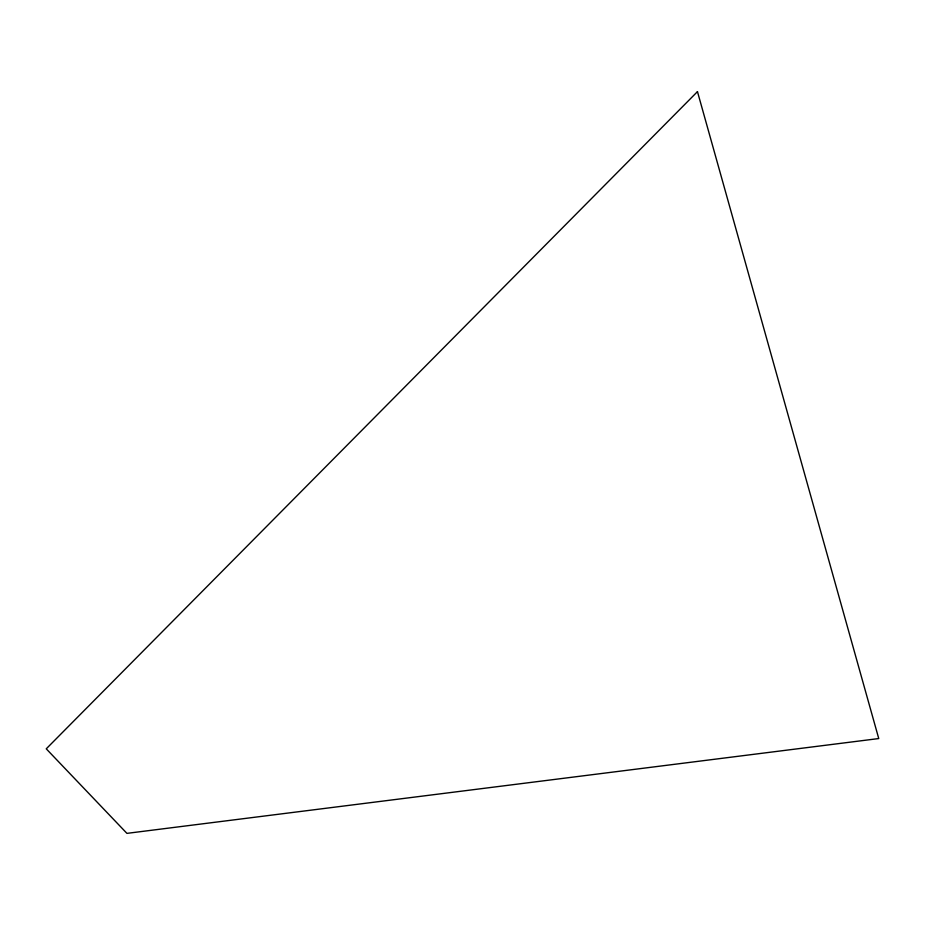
<?xml version="1.0" encoding="UTF-8"?>
<svg xmlns="http://www.w3.org/2000/svg" width="925" height="925" viewBox="0 0 925 925"><rect width="100%" height="100%" fill="white"/><g stroke="black" fill="none" stroke-linecap="round" stroke-linejoin="round"><path stroke-width="1.39" d="M697.462 91.633L46.25 748.822L126.933 833.367L878.75 738.555L697.462 91.633"/></g></svg>
